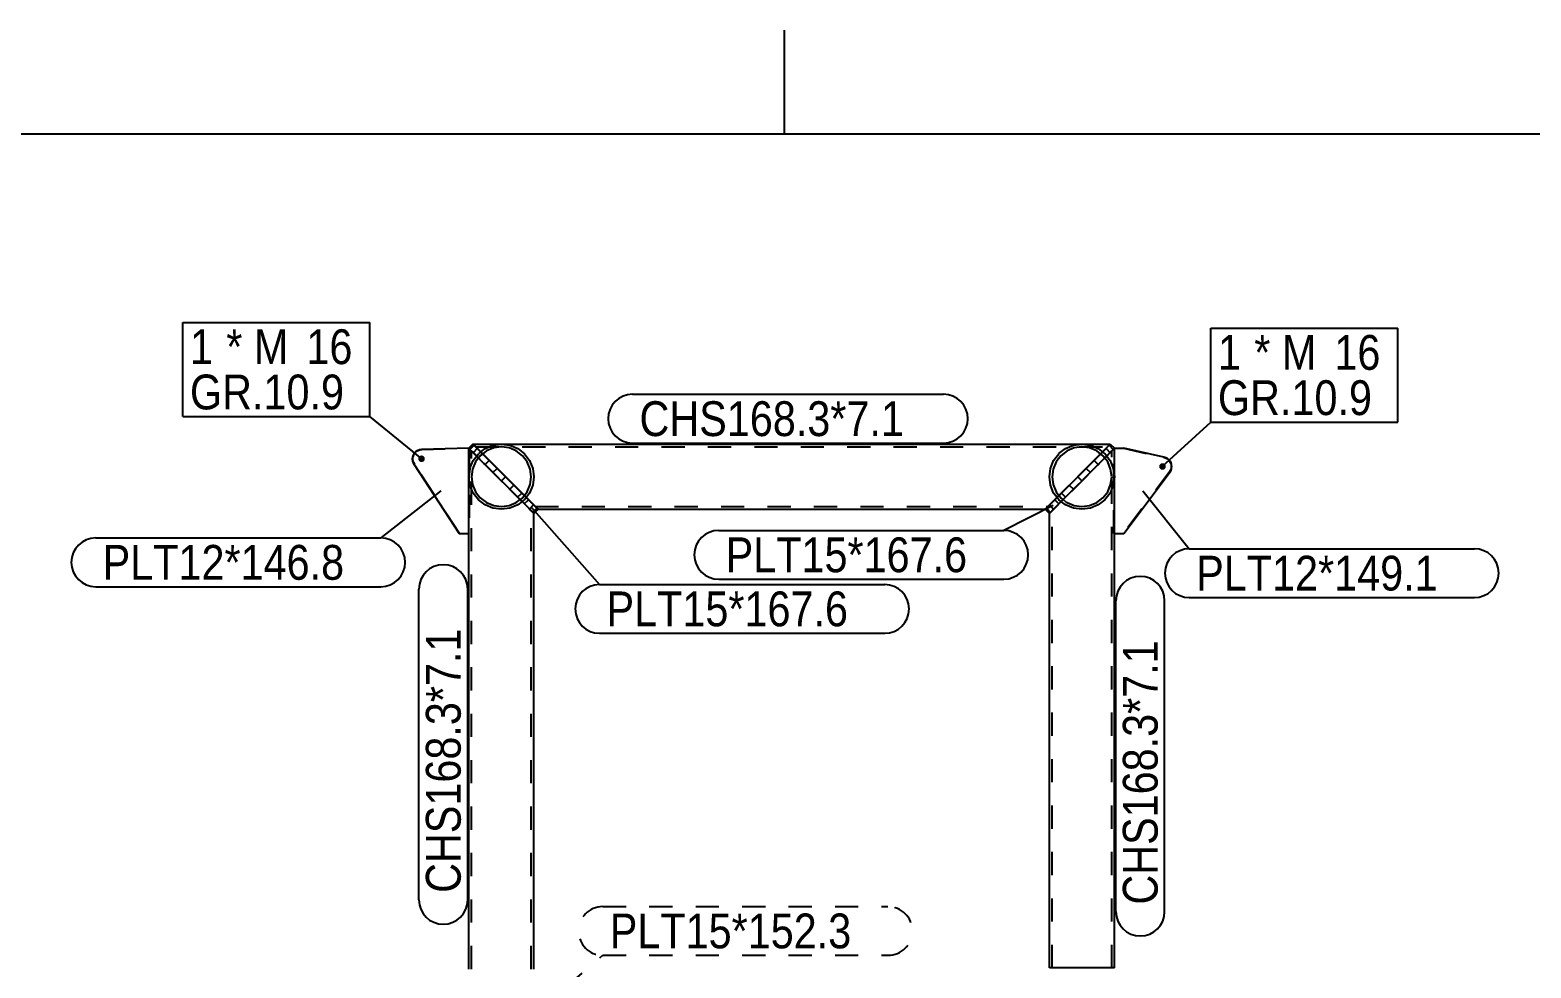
# Model space of a CAD drawing. Header units: millimetres. Extents: x 150000 to 150841, y 150000 to 150594.
# Drawn here: x 150151 to 150280.2, y 150502.7 to 150583.6 of the extents above; entities that cross this region are included whole.
import ezdxf

# ---------------------------------------------------------------- set-up
doc = ezdxf.new("R2010")
doc.units = ezdxf.units.MM
doc.linetypes.add('XKITLINE00', pattern=[0])
doc.linetypes.add('XKITLINE02', pattern=[4, 2, -2])
doc.styles.add('A', font='arial.ttf')
doc.styles.add('ARIAL', font='arial.ttf')

msp = doc.modelspace()

# ---------------------------------------------------------------- linework, layer by layer
at = {"color": 7, "linetype": 'XKITLINE00'}
for p, q in [((150215.93, 150583.55), (150215.93, 150574.58)), ((150822.96, 150574.58), (150017.92, 150574.58)), ((150017.94, 150574.61), (150822.94, 150574.61)), ((150164.14, 150558.36), (150180.24, 150558.36)), ((150164.14, 150550.26), (150164.14, 150558.36)), ((150180.24, 150550.26), (150180.24, 150558.36)), ((150252.68, 150557.87), (150268.78, 150557.87)), ((150252.68, 150549.77), (150252.68, 150557.87)), ((150268.78, 150549.77), (150268.78, 150557.87)), ((150202.86, 150552.16), (150229.64, 150552.16)), ((150164.14, 150550.26), (150180.24, 150550.26)), ((150184.71, 150546.6), (150180.24, 150550.26)), ((150248.49, 150545.94), (150252.68, 150549.77)), ((150252.68, 150549.77), (150268.78, 150549.77)), ((150202.86, 150547.96), (150229.64, 150547.96)), ((150186.35, 150543.84), (150181.18, 150539.78)), ((150246.81, 150543.84), (150250.81, 150538.85)), ((150194.15, 150542.41), (150200.02, 150535.77)), ((150239.08, 150542.57), (150234.84, 150540.43)), ((150156.62, 150539.78), (150181.18, 150539.78)), ((150210.28, 150540.43), (150234.84, 150540.43)), ((150250.81, 150538.85), (150275.37, 150538.85)), ((150200.02, 150535.77), (150224.58, 150535.77)), ((150210.28, 150536.23), (150234.84, 150536.23)), ((150156.62, 150535.58), (150181.18, 150535.58)), ((150184.46, 150508.6), (150184.46, 150535.38)), ((150188.66, 150508.6), (150188.66, 150535.38)), ((150244.49, 150507.59), (150244.49, 150534.37)), ((150248.69, 150507.59), (150248.69, 150534.37)), ((150250.81, 150534.65), (150275.37, 150534.65)), ((150200.02, 150531.57), (150224.58, 150531.57))]:
    msp.add_line(p, q, dxfattribs=at)
at = {"color": 2, "linetype": 'XKITLINE00'}
for p, q in [((150184.36, 150547.33), (150184.22, 150547.25)), ((150184.51, 150547.38), (150184.36, 150547.33)), ((150184.67, 150547.4), (150184.51, 150547.38)), ((150188.76, 150547.51), (150184.67, 150547.4)), ((150189.11, 150547.86), (150188.76, 150547.51)), ((150188.76, 150502.64), (150188.76, 150547.51)), ((150188.76, 150547.51), (150188.8, 150547.47)), ((150188.76, 150540.17), (150188.76, 150547.51)), ((150188.8, 150547.47), (150188.83, 150547.43)), ((150188.83, 150547.43), (150188.85, 150547.42)), ((150189.21, 150547.77), (150188.85, 150547.41)), ((150188.85, 150547.41), (150188.85, 150547.42)), ((150188.85, 150547.41), (150188.97, 150547.3)), ((150188.97, 150547.3), (150189.12, 150547.15)), ((150189.11, 150547.86), (150244.01, 150547.86)), ((150189.11, 150547.86), (150193.9, 150543.07)), ((150189.11, 150547.86), (150189.21, 150547.77)), ((150189.49, 150547.49), (150189.13, 150547.13)), ((150189.21, 150547.77), (150194.72, 150542.25)), ((150238.5, 150542.35), (150243.92, 150547.77)), ((150243.92, 150547.77), (150242.61, 150546.46)), ((150243.64, 150547.49), (150243.99, 150547.13)), ((150244.01, 150547.86), (150243.92, 150547.77)), ((150243.92, 150547.77), (150244.01, 150547.86)), ((150243.92, 150547.77), (150244.27, 150547.41)), ((150244.01, 150547.86), (150244.37, 150547.51)), ((150244.26, 150547.4), (150244.1, 150547.25)), ((150244.31, 150547.45), (150244.26, 150547.4)), ((150244.37, 150547.51), (150244.31, 150547.45)), ((150244.37, 150547.51), (150245.18, 150547.51)), ((150244.37, 150502.73), (150244.37, 150547.51)), ((150248.63, 150546.73), (150245.18, 150547.51)), ((150183.9, 150546.72), (150183.89, 150546.56)), ((150183.89, 150546.56), (150183.92, 150546.4)), ((150183.94, 150546.87), (150183.9, 150546.72)), ((150183.92, 150546.4), (150183.97, 150546.25)), ((150184.01, 150547.02), (150183.94, 150546.87)), ((150183.97, 150546.25), (150184.06, 150546.11)), ((150184.1, 150547.15), (150184.01, 150547.02)), ((150184.06, 150546.11), (150187.93, 150540.17)), ((150184.22, 150547.25), (150184.1, 150547.15)), ((150189.13, 150547.13), (150189.12, 150547.15)), ((150189.13, 150547.13), (150189.32, 150546.95)), ((150189.32, 150546.95), (150189.56, 150546.71)), ((150189.58, 150546.69), (150189.56, 150546.71)), ((150189.93, 150547.04), (150189.58, 150546.69)), ((150189.58, 150546.69), (150189.83, 150546.44)), ((150189.83, 150546.44), (150190.09, 150546.17)), ((150190.09, 150546.17), (150190.13, 150546.14)), ((150190.13, 150546.14), (150190.46, 150545.81)), ((150190.16, 150546.11), (150190.51, 150546.46)), ((150238.4, 150542.25), (150242.61, 150546.46)), ((150242.93, 150546.07), (150242.59, 150545.73)), ((150242.61, 150546.46), (150242.96, 150546.11)), ((150243.22, 150546.36), (150242.93, 150546.07)), ((150243.19, 150547.04), (150243.55, 150546.69)), ((150243.52, 150546.66), (150243.22, 150546.36)), ((150243.73, 150546.87), (150243.52, 150546.66)), ((150243.97, 150547.11), (150243.73, 150546.87)), ((150243.99, 150547.13), (150243.97, 150547.11)), ((150244.1, 150547.25), (150243.99, 150547.13)), ((150248.79, 150546.69), (150248.63, 150546.73)), ((150248.93, 150546.62), (150248.79, 150546.69)), ((150249.06, 150546.52), (150248.93, 150546.62)), ((150249.16, 150546.39), (150249.06, 150546.52)), ((150249.24, 150546.25), (150249.16, 150546.39)), ((150249.29, 150546.1), (150249.24, 150546.25)), ((150249.3, 150545.94), (150249.29, 150546.1)), ((150190.46, 150545.81), (150190.8, 150545.46)), ((150190.8, 150545.46), (150191.16, 150545.1)), ((150190.84, 150545.43), (150191.19, 150545.78)), ((150191.16, 150545.1), (150191.52, 150544.74)), ((150191.52, 150544.74), (150191.89, 150544.38)), ((150191.56, 150544.7), (150191.92, 150545.06)), ((150241.21, 150545.06), (150241.56, 150544.7)), ((150241.89, 150545.03), (150241.52, 150544.66)), ((150242.25, 150545.39), (150241.89, 150545.03)), ((150241.93, 150545.78), (150242.29, 150545.43)), ((150242.59, 150545.73), (150242.25, 150545.39)), ((150245.18, 150540.17), (150249.16, 150545.49)), ((150249.16, 150545.49), (150249.24, 150545.63)), ((150249.24, 150545.63), (150249.29, 150545.78)), ((150249.29, 150545.78), (150249.3, 150545.94)), ((150191.89, 150544.38), (150192.25, 150544.01)), ((150192.25, 150544.01), (150192.58, 150543.68)), ((150192.29, 150543.98), (150192.64, 150544.33)), ((150192.58, 150543.68), (150192.93, 150543.33)), ((150192.96, 150543.3), (150193.32, 150543.65)), ((150239.81, 150543.65), (150240.16, 150543.3)), ((150240.45, 150543.59), (150240.13, 150543.27)), ((150240.8, 150543.94), (150240.45, 150543.59)), ((150240.48, 150544.33), (150240.84, 150543.98)), ((150241.16, 150544.3), (150240.8, 150543.94)), ((150241.52, 150544.66), (150241.16, 150544.3)), ((150192.93, 150543.33), (150193.21, 150543.05)), ((150193.21, 150543.05), (150193.52, 150542.75)), ((150193.52, 150542.75), (150193.73, 150542.54)), ((150193.54, 150542.72), (150193.9, 150543.07)), ((150193.73, 150542.54), (150193.95, 150542.31)), ((150193.9, 150543.07), (150194.34, 150542.63)), ((150193.95, 150542.31), (150193.97, 150542.29)), ((150193.99, 150542.27), (150193.97, 150542.29)), ((150194.34, 150542.63), (150193.99, 150542.27)), ((150193.99, 150542.27), (150194.1, 150542.16)), ((150194.1, 150542.16), (150194.26, 150542.01)), ((150194.62, 150542.35), (150194.27, 150541.99)), ((150194.34, 150542.63), (150194.62, 150542.35)), ((150194.37, 150541.9), (150194.72, 150542.25)), ((150194.62, 150542.35), (150194.72, 150542.25)), ((150194.72, 150542.25), (150238.4, 150542.25)), ((150238.4, 150542.25), (150238.5, 150542.35)), ((150238.4, 150542.25), (150238.76, 150541.9)), ((150238.5, 150542.35), (150238.85, 150541.99)), ((150238.78, 150542.63), (150239.13, 150542.27)), ((150239.12, 150542.26), (150238.96, 150542.1)), ((150239.13, 150542.27), (150239.12, 150542.26)), ((150239.31, 150542.45), (150239.13, 150542.27)), ((150239.23, 150543.07), (150239.58, 150542.72)), ((150239.56, 150542.7), (150239.31, 150542.45)), ((150239.58, 150542.72), (150239.56, 150542.7)), ((150239.82, 150542.96), (150239.58, 150542.72)), ((150240.13, 150543.27), (150239.82, 150542.96)), ((150194.27, 150541.99), (150194.26, 150542.01)), ((150194.27, 150541.99), (150194.31, 150541.96)), ((150194.31, 150541.96), (150194.37, 150541.9)), ((150194.37, 150502.64), (150194.37, 150541.9)), ((150238.8, 150541.93), (150238.76, 150541.9)), ((150238.76, 150502.73), (150238.76, 150541.9)), ((150238.85, 150541.99), (150238.8, 150541.93)), ((150238.96, 150542.1), (150238.85, 150541.99)), ((150238.85, 150541.99), (150238.85, 150541.99)), ((150187.93, 150540.17), (150188.76, 150540.17)), ((150188.76, 150540.17), (150188.76, 150540.17)), ((150244.37, 150540.17), (150245.18, 150540.17)), ((150244.37, 150502.73), (150238.76, 150502.73))]:
    msp.add_line(p, q, dxfattribs=at)
at = {"color": 7, "linetype": 'XKITLINE02'}
for p, q in [((150184.26, 150547.25), (150184.4, 150547.33)), ((150184.4, 150547.33), (150184.55, 150547.38)), ((150184.51, 150547.38), (150184.55, 150547.38)), ((150184.55, 150547.38), (150184.71, 150547.4)), ((150184.71, 150547.4), (150184.67, 150547.4)), ((150184.71, 150547.4), (150188.8, 150547.51)), ((150188.76, 150547.51), (150188.8, 150547.47)), ((150188.8, 150547.51), (150188.76, 150547.51)), ((150188.8, 150547.51), (150188.8, 150540.17)), ((150188.8, 150547.47), (150188.85, 150547.41)), ((150188.83, 150547.43), (150188.97, 150547.3)), ((150188.85, 150547.42), (150188.83, 150547.43)), ((150188.85, 150547.41), (150189.21, 150547.77)), ((150188.85, 150547.41), (150194.37, 150541.9)), ((150188.97, 150547.3), (150189.12, 150547.15)), ((150189.35, 150547.62), (150189.11, 150547.86)), ((150189.49, 150547.49), (150189.13, 150547.13)), ((150189.35, 150547.62), (150243.78, 150547.62)), ((150189.35, 150547.62), (150194.34, 150542.63)), ((150189.35, 150547.62), (150194.62, 150542.35)), ((150189.35, 150547.62), (150194.62, 150542.35)), ((150189.79, 150547.2), (150190.16, 150547.49)), ((150190.28, 150547.28), (150189.96, 150547.04)), ((150190.16, 150547.49), (150190.84, 150547.77)), ((150190.9, 150547.54), (150190.28, 150547.28)), ((150190.84, 150547.77), (150191.56, 150547.86)), ((150191.56, 150547.62), (150190.9, 150547.54)), ((150191.56, 150547.86), (150192.29, 150547.77)), ((150192.23, 150547.54), (150191.56, 150547.62)), ((150192.85, 150547.28), (150192.23, 150547.54)), ((150192.29, 150547.77), (150192.97, 150547.49)), ((150193.38, 150546.87), (150192.85, 150547.28)), ((150192.97, 150547.49), (150193.55, 150547.04)), ((150243.78, 150547.62), (150238.4, 150542.25)), ((150243.78, 150547.62), (150238.5, 150542.35)), ((150238.85, 150541.99), (150244.27, 150547.41)), ((150244.29, 150547.43), (150239.17, 150542.31)), ((150239.59, 150547.05), (150240.16, 150547.49)), ((150240.28, 150547.28), (150239.75, 150546.87)), ((150240.16, 150547.49), (150240.84, 150547.77)), ((150240.9, 150547.54), (150240.28, 150547.28)), ((150240.84, 150547.77), (150241.56, 150547.86)), ((150241.56, 150547.62), (150240.9, 150547.54)), ((150243.64, 150547.49), (150241.21, 150545.06)), ((150241.56, 150547.86), (150242.29, 150547.77)), ((150242.23, 150547.54), (150241.56, 150547.62)), ((150242.85, 150547.28), (150242.23, 150547.54)), ((150242.29, 150547.77), (150242.96, 150547.49)), ((150243.38, 150546.87), (150242.85, 150547.28)), ((150242.96, 150547.49), (150243.55, 150547.04)), ((150243.64, 150547.49), (150243.99, 150547.13)), ((150244.01, 150547.86), (150243.78, 150547.62)), ((150243.92, 150547.77), (150244.27, 150547.41)), ((150244.26, 150547.4), (150244.1, 150547.25)), ((150244.31, 150547.45), (150244.26, 150547.4)), ((150244.27, 150547.41), (150244.37, 150547.51)), ((150244.37, 150547.51), (150244.31, 150547.45)), ((150244.37, 150547.51), (150244.32, 150547.51)), ((150244.32, 150540.17), (150244.32, 150547.51)), ((150244.35, 150547.51), (150244.37, 150547.51)), ((150244.35, 150547.51), (150244.35, 150540.17)), ((150245.15, 150547.51), (150248.6, 150546.73)), ((150183.93, 150546.56), (150183.94, 150546.72)), ((150183.96, 150546.4), (150183.93, 150546.56)), ((150183.94, 150546.72), (150183.98, 150546.87)), ((150184.01, 150546.25), (150183.96, 150546.4)), ((150184.01, 150546.25), (150183.97, 150546.25)), ((150183.98, 150546.87), (150184.05, 150547.02)), ((150184.1, 150546.11), (150184.01, 150546.25)), ((150184.05, 150547.02), (150184.14, 150547.15)), ((150184.1, 150546.11), (150184.06, 150546.11)), ((150187.97, 150540.17), (150184.1, 150546.11)), ((150184.14, 150547.15), (150184.26, 150547.25)), ((150188.85, 150545.78), (150189.13, 150546.46)), ((150189, 150502.64), (150189, 150547.27)), ((150189.34, 150546.34), (150189.08, 150545.72)), ((150191.64, 150544.63), (150189.1, 150547.17)), ((150189.1, 150547.17), (150189.32, 150546.95)), ((150189.13, 150546.46), (150189.58, 150547.04)), ((150189.32, 150546.95), (150189.56, 150546.71)), ((150189.75, 150546.87), (150189.34, 150546.34)), ((150189.42, 150546.83), (150189.58, 150546.66)), ((150189.56, 150546.71), (150189.83, 150546.44)), ((150189.57, 150546.67), (150189.68, 150546.79)), ((150189.79, 150547.2), (150189.58, 150547.04)), ((150189.58, 150546.69), (150189.93, 150547.04)), ((150189.96, 150547.04), (150189.75, 150546.87)), ((150189.79, 150547.2), (150189.96, 150547.04)), ((150189.95, 150547.05), (150189.83, 150546.93)), ((150189.83, 150546.44), (150190.13, 150546.14)), ((150190.22, 150546.05), (150190.09, 150546.17)), ((150190.13, 150546.14), (150191.16, 150545.1)), ((150190.16, 150546.11), (150190.51, 150546.46)), ((150193.79, 150546.34), (150193.38, 150546.87)), ((150193.55, 150547.04), (150193.99, 150546.46)), ((150194.04, 150545.72), (150193.79, 150546.34)), ((150193.99, 150546.46), (150194.27, 150545.78)), ((150244.1, 150547.25), (150238.85, 150541.99)), ((150238.85, 150545.78), (150239.13, 150546.46)), ((150239.34, 150546.34), (150239.08, 150545.72)), ((150239.13, 150546.46), (150239.58, 150547.04)), ((150243.19, 150547.04), (150239.23, 150543.07)), ((150239.75, 150546.87), (150239.34, 150546.34)), ((150239.58, 150547.04), (150239.59, 150547.05)), ((150242.93, 150546.07), (150242.59, 150545.73)), ((150242.61, 150546.46), (150242.96, 150546.11)), ((150243.22, 150546.36), (150242.9, 150546.04)), ((150243.16, 150547.04), (150243.33, 150547.2)), ((150243.18, 150547.05), (150243.16, 150547.04)), ((150243.18, 150547.05), (150243.3, 150546.93)), ((150243.19, 150547.04), (150243.55, 150546.69)), ((150243.52, 150546.66), (150243.22, 150546.36)), ((150243.54, 150546.66), (150243.38, 150546.87)), ((150243.44, 150546.79), (150243.56, 150546.67)), ((150243.73, 150546.87), (150243.52, 150546.66)), ((150243.54, 150546.66), (150243.71, 150546.83)), ((150243.79, 150546.34), (150243.54, 150546.66)), ((150243.71, 150546.83), (150243.55, 150547.04)), ((150243.71, 150546.83), (150243.99, 150546.46)), ((150243.97, 150547.11), (150243.73, 150546.87)), ((150244.04, 150545.72), (150243.79, 150546.34)), ((150243.97, 150547.11), (150243.99, 150547.13)), ((150243.99, 150547.13), (150243.97, 150547.11)), ((150243.99, 150546.46), (150244.27, 150545.78)), ((150244.13, 150502.73), (150244.13, 150547.27)), ((150248.63, 150546.73), (150248.6, 150546.73)), ((150248.6, 150546.73), (150248.75, 150546.69)), ((150248.75, 150546.69), (150248.79, 150546.69)), ((150248.75, 150546.69), (150248.89, 150546.62)), ((150248.89, 150546.62), (150249.02, 150546.52)), ((150249.02, 150546.52), (150249.12, 150546.39)), ((150249.12, 150546.39), (150249.2, 150546.25)), ((150249.2, 150546.25), (150249.25, 150546.1)), ((150249.25, 150546.1), (150249.26, 150545.94)), ((150188.85, 150545.78), (150188.76, 150545.06)), ((150188.85, 150544.33), (150188.76, 150545.06)), ((150188.8, 150544.72), (150188.8, 150545.4)), ((150189.08, 150545.72), (150188.99, 150545.06)), ((150188.99, 150545.06), (150189.08, 150544.39)), ((150190.46, 150545.81), (150190.8, 150545.46)), ((150190.8, 150545.46), (150191.16, 150545.1)), ((150190.84, 150545.43), (150191.19, 150545.78)), ((150191.16, 150545.1), (150191.52, 150544.74)), ((150191.49, 150544.78), (150193.95, 150542.31)), ((150191.52, 150544.74), (150191.89, 150544.38)), ((150191.56, 150544.7), (150191.92, 150545.06)), ((150193.9, 150543.07), (150191.92, 150545.06)), ((150194.13, 150545.06), (150194.04, 150545.72)), ((150194.04, 150544.39), (150194.13, 150545.06)), ((150194.27, 150545.78), (150194.37, 150545.06)), ((150194.37, 150545.06), (150194.27, 150544.33)), ((150238.76, 150545.06), (150238.85, 150545.78)), ((150238.85, 150544.33), (150238.76, 150545.06)), ((150239.08, 150545.72), (150238.99, 150545.06)), ((150238.99, 150545.06), (150239.08, 150544.39)), ((150241.21, 150545.06), (150241.56, 150544.7)), ((150241.89, 150545.03), (150241.52, 150544.66)), ((150242.25, 150545.39), (150241.89, 150545.03)), ((150241.93, 150545.78), (150242.29, 150545.43)), ((150242.59, 150545.73), (150242.25, 150545.39)), ((150244.13, 150545.06), (150244.04, 150545.72)), ((150244.04, 150544.39), (150244.13, 150545.06)), ((150244.27, 150545.78), (150244.37, 150545.06)), ((150244.37, 150545.06), (150244.27, 150544.33)), ((150244.33, 150544.74), (150244.33, 150545.37)), ((150249.12, 150545.49), (150245.15, 150540.17)), ((150249.2, 150545.63), (150249.12, 150545.49)), ((150249.16, 150545.49), (150249.12, 150545.49)), ((150249.25, 150545.78), (150249.2, 150545.63)), ((150249.24, 150545.63), (150249.2, 150545.63)), ((150249.26, 150545.94), (150249.25, 150545.78)), ((150189.13, 150543.65), (150188.85, 150544.33)), ((150189.08, 150544.39), (150189.34, 150543.77)), ((150189.58, 150543.07), (150189.13, 150543.65)), ((150189.34, 150543.77), (150189.75, 150543.24)), ((150191.89, 150544.38), (150192.25, 150544.01)), ((150192.25, 150544.01), (150192.58, 150543.68)), ((150192.29, 150543.98), (150192.64, 150544.33)), ((150192.58, 150543.68), (150192.93, 150543.33)), ((150192.96, 150543.3), (150193.32, 150543.65)), ((150193.38, 150543.24), (150193.79, 150543.77)), ((150193.53, 150543.44), (150193.7, 150543.27)), ((150193.99, 150543.65), (150193.55, 150543.07)), ((150193.79, 150543.77), (150194.04, 150544.39)), ((150194.27, 150544.33), (150193.99, 150543.65)), ((150239.13, 150543.65), (150238.85, 150544.33)), ((150239.08, 150544.39), (150239.34, 150543.77)), ((150239.43, 150543.27), (150239.13, 150543.65)), ((150239.34, 150543.77), (150239.59, 150543.44)), ((150239.59, 150543.44), (150239.43, 150543.27)), ((150240.45, 150543.59), (150239.56, 150542.7)), ((150239.75, 150543.24), (150239.59, 150543.44)), ((150239.81, 150543.65), (150240.16, 150543.3)), ((150240.8, 150543.94), (150240.45, 150543.59)), ((150240.48, 150544.33), (150240.84, 150543.98)), ((150241.16, 150544.3), (150240.8, 150543.94)), ((150241.52, 150544.66), (150241.16, 150544.3)), ((150243.38, 150543.24), (150243.79, 150543.77)), ((150243.99, 150543.65), (150243.55, 150543.07)), ((150243.79, 150543.77), (150244.04, 150544.39)), ((150244.27, 150544.33), (150243.99, 150543.65)), ((150190.16, 150542.63), (150189.58, 150543.07)), ((150189.75, 150543.24), (150190.28, 150542.83)), ((150190.84, 150542.35), (150190.16, 150542.63)), ((150190.28, 150542.83), (150190.9, 150542.58)), ((150191.56, 150542.25), (150190.84, 150542.35)), ((150190.9, 150542.58), (150190.91, 150542.57)), ((150190.91, 150542.57), (150191.56, 150542.49)), ((150191.56, 150542.49), (150192.23, 150542.58)), ((150192.29, 150542.35), (150191.56, 150542.25)), ((150192.23, 150542.58), (150192.85, 150542.83)), ((150192.97, 150542.63), (150192.29, 150542.35)), ((150192.85, 150542.83), (150193.18, 150543.09)), ((150192.93, 150543.33), (150193.21, 150543.05)), ((150193.35, 150542.92), (150192.97, 150542.63)), ((150193.38, 150543.24), (150193.18, 150543.09)), ((150193.18, 150543.09), (150193.35, 150542.92)), ((150193.21, 150543.05), (150193.52, 150542.75)), ((150193.35, 150542.92), (150193.55, 150543.07)), ((150193.52, 150542.75), (150193.73, 150542.54)), ((150193.54, 150542.72), (150193.9, 150543.07)), ((150193.6, 150542.66), (150194.29, 150541.97)), ((150193.95, 150542.31), (150193.73, 150542.54)), ((150193.95, 150542.31), (150194.1, 150542.16)), ((150193.97, 150542.29), (150193.95, 150542.31)), ((150193.99, 150542.27), (150194.34, 150542.63)), ((150194.1, 150542.16), (150194.25, 150542.01)), ((150194.13, 150502.64), (150194.13, 150542.13)), ((150194.27, 150541.99), (150194.62, 150542.35)), ((150194.48, 150542.49), (150238.64, 150542.49)), ((150238.5, 150542.35), (150238.85, 150541.99)), ((150238.78, 150542.63), (150239.13, 150542.27)), ((150239.12, 150542.26), (150238.96, 150542.1)), ((150239, 150502.73), (150239, 150542.13)), ((150239.13, 150542.27), (150239.12, 150542.26)), ((150239.13, 150542.27), (150239.12, 150542.26)), ((150239.31, 150542.45), (150239.13, 150542.27)), ((150239.23, 150543.07), (150239.58, 150542.72)), ((150239.56, 150542.7), (150239.31, 150542.45)), ((150239.58, 150543.07), (150239.43, 150543.27)), ((150239.58, 150542.72), (150239.56, 150542.7)), ((150240.16, 150542.63), (150239.58, 150543.07)), ((150239.82, 150542.96), (150239.58, 150542.72)), ((150239.95, 150543.09), (150239.75, 150543.24)), ((150239.95, 150543.09), (150239.78, 150542.92)), ((150240.13, 150543.27), (150239.82, 150542.96)), ((150239.95, 150543.09), (150240.22, 150542.88)), ((150240.16, 150543.3), (150240.13, 150543.27)), ((150240.84, 150542.35), (150240.16, 150542.63)), ((150240.22, 150542.88), (150240.28, 150542.83)), ((150240.28, 150542.83), (150240.9, 150542.58)), ((150241.56, 150542.25), (150240.84, 150542.35)), ((150240.9, 150542.58), (150240.91, 150542.57)), ((150240.91, 150542.57), (150241.56, 150542.49)), ((150241.56, 150542.49), (150242.23, 150542.58)), ((150242.29, 150542.35), (150241.56, 150542.25)), ((150242.23, 150542.58), (150242.85, 150542.83)), ((150242.96, 150542.63), (150242.29, 150542.35)), ((150242.85, 150542.83), (150243.38, 150543.24)), ((150243.55, 150543.07), (150242.96, 150542.63)), ((150194.26, 150542.01), (150194.25, 150542.01)), ((150194.26, 150542.01), (150194.31, 150541.96)), ((150194.31, 150541.96), (150194.37, 150541.9)), ((150238.8, 150541.93), (150238.76, 150541.9)), ((150238.85, 150541.99), (150238.8, 150541.93)), ((150238.85, 150541.99), (150238.83, 150541.97)), ((150238.96, 150542.1), (150238.85, 150541.99)), ((150238.85, 150541.99), (150238.85, 150541.99)), ((150188.76, 150540.17), (150188.8, 150540.17)), ((150244.37, 150540.17), (150244.32, 150540.17)), ((150244.35, 150540.17), (150244.37, 150540.17)), ((150200.3, 150508.02), (150224.86, 150508.02)), ((150193.99, 150498.35), (150200.3, 150503.82)), ((150200.3, 150503.82), (150224.86, 150503.82))]:
    msp.add_line(p, q, dxfattribs=at)
at = {"color": 3, "linetype": 'XKITLINE00'}
for p, q in [((150184.73, 150546.6), (150184.69, 150546.6)), ((150248.51, 150545.94), (150248.47, 150545.94))]:
    msp.add_line(p, q, dxfattribs=at)
at = {"color": 7, "linetype": 'XKITLINE00'}
for centre, start, end in [((150202.86, 150550.06), 90, 270), ((150229.64, 150550.06), 270, 90), ((150156.62, 150537.68), 90, 270), ((150181.18, 150537.68), 270, 90), ((150210.28, 150538.33), 90, 270), ((150234.84, 150538.33), 270, 90), ((150250.81, 150536.75), 90, 270), ((150275.37, 150536.75), 270, 90), ((150186.56, 150535.38), 0, 180), ((150200.02, 150533.67), 90, 270), ((150224.58, 150533.67), 270, 90), ((150246.59, 150534.37), 0, 180), ((150186.56, 150508.6), 180, 0), ((150246.59, 150507.59), 180, 0)]:
    msp.add_arc(centre, 2.1, start, end, dxfattribs=at)
at = {"color": 7, "linetype": 'XKITLINE02'}
for centre, start, end in [((150200.3, 150505.92), 90, 270), ((150224.86, 150505.92), 270, 90)]:
    msp.add_arc(centre, 2.1, start, end, dxfattribs=at)
at = {"color": 3, "linetype": 'Continuous'}
for points in [[(150184.97, 150546.59), (150184.41, 150546.63), (150184.4, 150546.62)], [(150184.97, 150546.59), (150184.4, 150546.62), (150184.4, 150546.6)], [(150184.97, 150546.59), (150184.4, 150546.6), (150184.4, 150546.59)], [(150184.97, 150546.59), (150184.4, 150546.59), (150184.41, 150546.58)], [(150184.97, 150546.59), (150184.42, 150546.69), (150184.41, 150546.67)], [(150184.97, 150546.59), (150184.41, 150546.67), (150184.41, 150546.66)], [(150184.97, 150546.59), (150184.41, 150546.66), (150184.41, 150546.65)], [(150184.97, 150546.59), (150184.41, 150546.65), (150184.41, 150546.63)], [(150184.97, 150546.59), (150184.41, 150546.58), (150184.41, 150546.56)], [(150184.97, 150546.59), (150184.41, 150546.56), (150184.41, 150546.55)], [(150184.97, 150546.59), (150184.41, 150546.55), (150184.41, 150546.53)], [(150184.97, 150546.59), (150184.41, 150546.53), (150184.42, 150546.52)], [(150184.97, 150546.59), (150184.43, 150546.71), (150184.42, 150546.7)], [(150184.97, 150546.59), (150184.42, 150546.7), (150184.42, 150546.69)], [(150184.97, 150546.59), (150184.42, 150546.52), (150184.42, 150546.51)], [(150184.97, 150546.59), (150184.42, 150546.51), (150184.43, 150546.5)], [(150184.97, 150546.59), (150184.44, 150546.74), (150184.43, 150546.72)], [(150184.97, 150546.59), (150184.43, 150546.72), (150184.43, 150546.71)], [(150184.97, 150546.59), (150184.43, 150546.5), (150184.43, 150546.48)], [(150184.97, 150546.59), (150184.43, 150546.48), (150184.44, 150546.47)], [(150184.97, 150546.59), (150184.45, 150546.76), (150184.44, 150546.75)], [(150184.97, 150546.59), (150184.44, 150546.75), (150184.44, 150546.74)], [(150184.97, 150546.59), (150184.44, 150546.47), (150184.44, 150546.46)], [(150184.97, 150546.59), (150184.44, 150546.46), (150184.45, 150546.45)], [(150184.97, 150546.59), (150184.46, 150546.77), (150184.45, 150546.76)], [(150184.97, 150546.59), (150184.45, 150546.45), (150184.46, 150546.43)], [(150184.97, 150546.59), (150184.47, 150546.78), (150184.46, 150546.77)], [(150184.97, 150546.59), (150184.46, 150546.43), (150184.47, 150546.42)], [(150184.97, 150546.59), (150184.48, 150546.79), (150184.47, 150546.78)], [(150184.97, 150546.59), (150184.47, 150546.42), (150184.48, 150546.41)], [(150184.97, 150546.59), (150184.49, 150546.8), (150184.48, 150546.79)], [(150184.97, 150546.59), (150184.48, 150546.41), (150184.49, 150546.4)], [(150184.97, 150546.59), (150184.5, 150546.81), (150184.49, 150546.8)], [(150184.97, 150546.59), (150184.49, 150546.4), (150184.5, 150546.39)], [(150184.97, 150546.59), (150184.51, 150546.82), (150184.5, 150546.81)], [(150184.97, 150546.59), (150184.5, 150546.39), (150184.51, 150546.38)], [(150184.97, 150546.59), (150184.52, 150546.83), (150184.51, 150546.82)], [(150184.97, 150546.59), (150184.51, 150546.38), (150184.52, 150546.38)], [(150184.97, 150546.59), (150184.53, 150546.84), (150184.52, 150546.83)], [(150184.97, 150546.59), (150184.52, 150546.38), (150184.53, 150546.37)], [(150184.97, 150546.59), (150184.54, 150546.85), (150184.53, 150546.84)], [(150184.97, 150546.59), (150184.53, 150546.37), (150184.54, 150546.36)], [(150184.97, 150546.59), (150184.55, 150546.85), (150184.54, 150546.85)], [(150184.97, 150546.59), (150184.54, 150546.36), (150184.55, 150546.35)], [(150184.97, 150546.59), (150184.57, 150546.86), (150184.55, 150546.85)], [(150184.97, 150546.59), (150184.55, 150546.35), (150184.57, 150546.35)], [(150184.97, 150546.59), (150184.58, 150546.87), (150184.57, 150546.86)], [(150184.97, 150546.59), (150184.57, 150546.35), (150184.58, 150546.34)], [(150184.97, 150546.59), (150184.59, 150546.87), (150184.58, 150546.87)], [(150184.97, 150546.59), (150184.58, 150546.34), (150184.59, 150546.34)], [(150184.97, 150546.59), (150184.6, 150546.87), (150184.59, 150546.87)], [(150184.97, 150546.59), (150184.59, 150546.34), (150184.6, 150546.33)], [(150184.97, 150546.59), (150184.62, 150546.88), (150184.6, 150546.87)], [(150184.97, 150546.59), (150184.6, 150546.33), (150184.62, 150546.33)], [(150184.97, 150546.59), (150184.63, 150546.88), (150184.62, 150546.88)], [(150184.97, 150546.59), (150184.62, 150546.33), (150184.63, 150546.33)], [(150184.97, 150546.59), (150184.64, 150546.88), (150184.63, 150546.88)], [(150184.97, 150546.59), (150184.63, 150546.33), (150184.64, 150546.32)], [(150184.97, 150546.59), (150184.66, 150546.89), (150184.64, 150546.88)], [(150184.97, 150546.59), (150184.64, 150546.32), (150184.66, 150546.32)], [(150184.97, 150546.59), (150184.67, 150546.89), (150184.66, 150546.89)], [(150184.97, 150546.59), (150184.66, 150546.32), (150184.67, 150546.32)], [(150184.97, 150546.59), (150184.69, 150546.89), (150184.67, 150546.89)], [(150184.97, 150546.59), (150184.67, 150546.32), (150184.69, 150546.32)], [(150184.97, 150546.59), (150184.7, 150546.89), (150184.69, 150546.89)], [(150184.97, 150546.59), (150184.69, 150546.32), (150184.7, 150546.32)], [(150184.97, 150546.59), (150184.71, 150546.89), (150184.7, 150546.89)], [(150184.97, 150546.59), (150184.7, 150546.32), (150184.71, 150546.32)], [(150184.97, 150546.59), (150184.73, 150546.88), (150184.71, 150546.89)], [(150184.97, 150546.59), (150184.71, 150546.32), (150184.73, 150546.32)], [(150184.97, 150546.59), (150184.74, 150546.88), (150184.73, 150546.88)], [(150184.97, 150546.59), (150184.73, 150546.32), (150184.74, 150546.33)], [(150184.97, 150546.59), (150184.75, 150546.88), (150184.74, 150546.88)], [(150184.97, 150546.59), (150184.74, 150546.33), (150184.75, 150546.33)], [(150184.97, 150546.59), (150184.77, 150546.87), (150184.75, 150546.88)], [(150184.97, 150546.59), (150184.75, 150546.33), (150184.77, 150546.33)], [(150184.97, 150546.59), (150184.78, 150546.87), (150184.77, 150546.87)], [(150184.97, 150546.59), (150184.77, 150546.33), (150184.78, 150546.34)], [(150184.97, 150546.59), (150184.79, 150546.87), (150184.78, 150546.87)], [(150184.97, 150546.59), (150184.78, 150546.34), (150184.79, 150546.34)], [(150184.97, 150546.59), (150184.81, 150546.86), (150184.79, 150546.87)], [(150184.97, 150546.59), (150184.79, 150546.34), (150184.81, 150546.35)], [(150184.97, 150546.59), (150184.82, 150546.85), (150184.81, 150546.86)], [(150184.97, 150546.59), (150184.81, 150546.35), (150184.82, 150546.35)], [(150184.97, 150546.59), (150184.83, 150546.85), (150184.82, 150546.85)], [(150184.97, 150546.59), (150184.82, 150546.35), (150184.83, 150546.36)], [(150184.97, 150546.59), (150184.84, 150546.84), (150184.83, 150546.85)], [(150184.97, 150546.59), (150184.83, 150546.36), (150184.84, 150546.37)], [(150184.97, 150546.59), (150184.85, 150546.83), (150184.84, 150546.84)], [(150184.97, 150546.59), (150184.84, 150546.37), (150184.85, 150546.38)], [(150184.97, 150546.59), (150184.86, 150546.82), (150184.85, 150546.83)], [(150184.97, 150546.59), (150184.85, 150546.38), (150184.86, 150546.38)], [(150184.97, 150546.59), (150184.88, 150546.81), (150184.86, 150546.82)], [(150184.97, 150546.59), (150184.86, 150546.38), (150184.88, 150546.39)], [(150184.97, 150546.59), (150184.89, 150546.8), (150184.88, 150546.81)], [(150184.97, 150546.59), (150184.88, 150546.39), (150184.89, 150546.4)], [(150184.97, 150546.59), (150184.89, 150546.79), (150184.89, 150546.8)], [(150184.97, 150546.59), (150184.9, 150546.78), (150184.89, 150546.79)], [(150184.97, 150546.59), (150184.89, 150546.4), (150184.89, 150546.41)], [(150184.97, 150546.59), (150184.89, 150546.41), (150184.9, 150546.42)], [(150184.97, 150546.59), (150184.91, 150546.77), (150184.9, 150546.78)], [(150184.97, 150546.59), (150184.9, 150546.42), (150184.91, 150546.43)], [(150184.97, 150546.59), (150184.92, 150546.76), (150184.91, 150546.77)], [(150184.97, 150546.59), (150184.91, 150546.43), (150184.92, 150546.45)], [(150184.97, 150546.59), (150184.93, 150546.75), (150184.92, 150546.76)], [(150184.97, 150546.59), (150184.92, 150546.45), (150184.93, 150546.46)], [(150184.97, 150546.59), (150184.93, 150546.74), (150184.93, 150546.75)], [(150184.97, 150546.59), (150184.94, 150546.72), (150184.93, 150546.74)], [(150184.97, 150546.59), (150184.93, 150546.46), (150184.93, 150546.47)], [(150184.97, 150546.59), (150184.93, 150546.47), (150184.94, 150546.48)], [(150184.97, 150546.59), (150184.95, 150546.71), (150184.94, 150546.72)], [(150184.97, 150546.59), (150184.94, 150546.48), (150184.95, 150546.5)], [(150184.97, 150546.59), (150184.95, 150546.7), (150184.95, 150546.71)], [(150184.97, 150546.59), (150184.96, 150546.69), (150184.95, 150546.7)], [(150184.97, 150546.59), (150184.95, 150546.5), (150184.95, 150546.51)], [(150184.97, 150546.59), (150184.95, 150546.51), (150184.96, 150546.52)], [(150184.97, 150546.59), (150184.96, 150546.67), (150184.96, 150546.69)], [(150184.97, 150546.59), (150184.96, 150546.66), (150184.96, 150546.67)], [(150184.97, 150546.59), (150184.96, 150546.65), (150184.96, 150546.66)], [(150184.97, 150546.59), (150184.97, 150546.63), (150184.96, 150546.65)], [(150184.97, 150546.59), (150184.96, 150546.52), (150184.96, 150546.53)], [(150184.97, 150546.59), (150184.96, 150546.53), (150184.96, 150546.55)], [(150184.97, 150546.59), (150184.96, 150546.55), (150184.96, 150546.56)], [(150184.97, 150546.59), (150184.96, 150546.56), (150184.97, 150546.58)], [(150184.97, 150546.59), (150184.97, 150546.62), (150184.97, 150546.63)], [(150184.97, 150546.59), (150184.97, 150546.6), (150184.97, 150546.62)], [(150248.22, 150545.95), (150248.57, 150546.21), (150248.56, 150546.22)], [(150248.22, 150545.95), (150248.56, 150546.22), (150248.55, 150546.22)], [(150248.22, 150545.95), (150248.55, 150546.22), (150248.53, 150546.22)], [(150248.22, 150545.95), (150248.53, 150546.22), (150248.52, 150546.22)], [(150248.22, 150545.95), (150248.52, 150546.22), (150248.51, 150546.22)], [(150248.22, 150545.95), (150248.51, 150546.22), (150248.49, 150546.22)], [(150248.22, 150545.95), (150248.49, 150546.22), (150248.48, 150546.22)], [(150248.22, 150545.95), (150248.48, 150546.22), (150248.46, 150546.22)], [(150248.22, 150545.95), (150248.46, 150546.22), (150248.45, 150546.22)], [(150248.22, 150545.95), (150248.45, 150546.22), (150248.44, 150546.21)], [(150248.22, 150545.95), (150248.61, 150546.2), (150248.6, 150546.21)], [(150248.22, 150545.95), (150248.6, 150546.21), (150248.59, 150546.21)], [(150248.22, 150545.95), (150248.59, 150546.21), (150248.57, 150546.21)], [(150248.22, 150545.95), (150248.44, 150546.21), (150248.42, 150546.21)], [(150248.22, 150545.95), (150248.42, 150546.21), (150248.41, 150546.21)], [(150248.22, 150545.95), (150248.41, 150546.21), (150248.4, 150546.2)], [(150248.22, 150545.95), (150248.64, 150546.19), (150248.63, 150546.2)], [(150248.22, 150545.95), (150248.63, 150546.2), (150248.61, 150546.2)], [(150248.22, 150545.95), (150248.4, 150546.2), (150248.38, 150546.2)], [(150248.22, 150545.95), (150248.38, 150546.2), (150248.37, 150546.19)], [(150248.22, 150545.95), (150248.65, 150546.18), (150248.64, 150546.19)], [(150248.22, 150545.95), (150248.37, 150546.19), (150248.36, 150546.18)], [(150248.22, 150545.95), (150248.66, 150546.17), (150248.65, 150546.18)], [(150248.22, 150545.95), (150248.36, 150546.18), (150248.35, 150546.17)], [(150248.22, 150545.95), (150248.68, 150546.16), (150248.67, 150546.17)], [(150248.22, 150545.95), (150248.67, 150546.17), (150248.66, 150546.17)], [(150248.22, 150545.95), (150248.35, 150546.17), (150248.34, 150546.17)], [(150248.22, 150545.95), (150248.34, 150546.17), (150248.33, 150546.16)], [(150248.22, 150545.95), (150248.69, 150546.15), (150248.68, 150546.16)], [(150248.22, 150545.95), (150248.33, 150546.16), (150248.32, 150546.15)], [(150248.22, 150545.95), (150248.7, 150546.14), (150248.69, 150546.15)], [(150248.22, 150545.95), (150248.32, 150546.15), (150248.31, 150546.14)], [(150248.22, 150545.95), (150248.71, 150546.13), (150248.7, 150546.14)], [(150248.22, 150545.95), (150248.31, 150546.14), (150248.3, 150546.13)], [(150248.22, 150545.95), (150248.72, 150546.12), (150248.71, 150546.13)], [(150248.22, 150545.95), (150248.3, 150546.13), (150248.29, 150546.12)], [(150248.22, 150545.95), (150248.73, 150546.11), (150248.72, 150546.12)], [(150248.22, 150545.95), (150248.29, 150546.12), (150248.28, 150546.11)], [(150248.22, 150545.95), (150248.74, 150546.1), (150248.73, 150546.11)], [(150248.22, 150545.95), (150248.28, 150546.11), (150248.27, 150546.1)], [(150248.22, 150545.95), (150248.75, 150546.08), (150248.74, 150546.1)], [(150248.22, 150545.95), (150248.27, 150546.1), (150248.26, 150546.08)], [(150248.22, 150545.95), (150248.75, 150546.07), (150248.75, 150546.08)], [(150248.22, 150545.95), (150248.26, 150546.08), (150248.26, 150546.07)], [(150248.22, 150545.95), (150248.76, 150546.06), (150248.75, 150546.07)], [(150248.22, 150545.95), (150248.26, 150546.07), (150248.25, 150546.06)], [(150248.22, 150545.95), (150248.77, 150546.05), (150248.76, 150546.06)], [(150248.22, 150545.95), (150248.25, 150546.06), (150248.24, 150546.05)], [(150248.22, 150545.95), (150248.77, 150546.03), (150248.77, 150546.05)], [(150248.22, 150545.95), (150248.24, 150546.05), (150248.24, 150546.03)], [(150248.22, 150545.95), (150248.78, 150546.02), (150248.77, 150546.03)], [(150248.22, 150545.95), (150248.24, 150546.03), (150248.24, 150546.02)], [(150248.22, 150545.95), (150248.78, 150546.01), (150248.78, 150546.02)], [(150248.22, 150545.95), (150248.24, 150546.02), (150248.23, 150546.01)], [(150248.22, 150545.95), (150248.78, 150545.99), (150248.78, 150546.01)], [(150248.22, 150545.95), (150248.23, 150546.01), (150248.23, 150545.99)], [(150248.22, 150545.95), (150248.78, 150545.98), (150248.78, 150545.99)], [(150248.22, 150545.95), (150248.23, 150545.99), (150248.23, 150545.98)], [(150248.22, 150545.95), (150248.79, 150545.97), (150248.78, 150545.98)], [(150248.22, 150545.95), (150248.23, 150545.98), (150248.22, 150545.97)], [(150248.22, 150545.95), (150248.79, 150545.95), (150248.79, 150545.97)], [(150248.22, 150545.95), (150248.22, 150545.94), (150248.22, 150545.93)], [(150248.22, 150545.95), (150248.22, 150545.93), (150248.22, 150545.91)], [(150248.22, 150545.95), (150248.22, 150545.91), (150248.23, 150545.9)], [(150248.22, 150545.95), (150248.23, 150545.9), (150248.23, 150545.88)], [(150248.22, 150545.95), (150248.23, 150545.88), (150248.23, 150545.87)], [(150248.22, 150545.95), (150248.23, 150545.87), (150248.24, 150545.86)], [(150248.22, 150545.95), (150248.24, 150545.86), (150248.24, 150545.84)], [(150248.22, 150545.95), (150248.24, 150545.84), (150248.24, 150545.83)], [(150248.22, 150545.95), (150248.24, 150545.83), (150248.25, 150545.82)], [(150248.22, 150545.95), (150248.25, 150545.82), (150248.26, 150545.81)], [(150248.22, 150545.95), (150248.26, 150545.81), (150248.26, 150545.79)], [(150248.22, 150545.95), (150248.26, 150545.79), (150248.27, 150545.78)], [(150248.22, 150545.95), (150248.27, 150545.78), (150248.28, 150545.77)], [(150248.22, 150545.95), (150248.28, 150545.77), (150248.29, 150545.76)], [(150248.22, 150545.95), (150248.29, 150545.76), (150248.3, 150545.75)], [(150248.22, 150545.95), (150248.3, 150545.75), (150248.31, 150545.74)], [(150248.22, 150545.95), (150248.31, 150545.74), (150248.32, 150545.73)], [(150248.22, 150545.95), (150248.32, 150545.73), (150248.33, 150545.72)], [(150248.22, 150545.95), (150248.33, 150545.72), (150248.34, 150545.71)], [(150248.22, 150545.95), (150248.34, 150545.71), (150248.35, 150545.7)], [(150248.22, 150545.95), (150248.35, 150545.7), (150248.36, 150545.7)], [(150248.22, 150545.95), (150248.36, 150545.7), (150248.37, 150545.69)], [(150248.22, 150545.95), (150248.37, 150545.69), (150248.38, 150545.68)], [(150248.22, 150545.95), (150248.38, 150545.68), (150248.4, 150545.68)], [(150248.22, 150545.95), (150248.4, 150545.68), (150248.41, 150545.67)], [(150248.22, 150545.95), (150248.41, 150545.67), (150248.42, 150545.67)], [(150248.22, 150545.95), (150248.42, 150545.67), (150248.44, 150545.66)], [(150248.22, 150545.95), (150248.44, 150545.66), (150248.45, 150545.66)], [(150248.22, 150545.95), (150248.45, 150545.66), (150248.46, 150545.66)], [(150248.22, 150545.95), (150248.46, 150545.66), (150248.48, 150545.66)], [(150248.22, 150545.95), (150248.48, 150545.66), (150248.49, 150545.66)], [(150248.22, 150545.95), (150248.49, 150545.66), (150248.51, 150545.66)], [(150248.22, 150545.95), (150248.51, 150545.66), (150248.52, 150545.66)], [(150248.22, 150545.95), (150248.52, 150545.66), (150248.53, 150545.66)], [(150248.22, 150545.95), (150248.53, 150545.66), (150248.55, 150545.66)], [(150248.22, 150545.95), (150248.55, 150545.66), (150248.56, 150545.66)], [(150248.22, 150545.95), (150248.56, 150545.66), (150248.57, 150545.66)], [(150248.22, 150545.95), (150248.57, 150545.66), (150248.59, 150545.67)], [(150248.22, 150545.95), (150248.59, 150545.67), (150248.6, 150545.67)], [(150248.22, 150545.95), (150248.6, 150545.67), (150248.61, 150545.68)], [(150248.22, 150545.95), (150248.61, 150545.68), (150248.63, 150545.68)], [(150248.22, 150545.95), (150248.63, 150545.68), (150248.64, 150545.69)], [(150248.22, 150545.95), (150248.64, 150545.69), (150248.65, 150545.7)], [(150248.22, 150545.95), (150248.65, 150545.7), (150248.66, 150545.7)], [(150248.22, 150545.95), (150248.66, 150545.7), (150248.67, 150545.71)], [(150248.22, 150545.95), (150248.67, 150545.71), (150248.68, 150545.72)], [(150248.22, 150545.95), (150248.68, 150545.72), (150248.69, 150545.73)], [(150248.22, 150545.95), (150248.69, 150545.73), (150248.7, 150545.74)], [(150248.22, 150545.95), (150248.7, 150545.74), (150248.71, 150545.75)], [(150248.22, 150545.95), (150248.71, 150545.75), (150248.72, 150545.76)], [(150248.22, 150545.95), (150248.72, 150545.76), (150248.73, 150545.77)], [(150248.22, 150545.95), (150248.73, 150545.77), (150248.74, 150545.78)], [(150248.22, 150545.95), (150248.74, 150545.78), (150248.75, 150545.79)], [(150248.22, 150545.95), (150248.75, 150545.79), (150248.75, 150545.81)], [(150248.22, 150545.95), (150248.75, 150545.81), (150248.76, 150545.82)], [(150248.22, 150545.95), (150248.76, 150545.82), (150248.77, 150545.83)], [(150248.22, 150545.95), (150248.77, 150545.83), (150248.77, 150545.84)], [(150248.22, 150545.95), (150248.77, 150545.84), (150248.78, 150545.86)], [(150248.22, 150545.95), (150248.78, 150545.86), (150248.78, 150545.87)], [(150248.22, 150545.95), (150248.78, 150545.87), (150248.78, 150545.88)], [(150248.22, 150545.95), (150248.78, 150545.88), (150248.78, 150545.9)], [(150248.22, 150545.95), (150248.78, 150545.9), (150248.79, 150545.91)], [(150248.22, 150545.95), (150248.79, 150545.91), (150248.79, 150545.93)], [(150248.22, 150545.95), (150248.79, 150545.93), (150248.79, 150545.94)], [(150248.22, 150545.95), (150248.79, 150545.94), (150248.79, 150545.95)]]:
    msp.add_solid(points, dxfattribs=at)

# ---------------------------------------------------------------- texts
at = {"color": 3, "width": 0.85}
for s, style, p in [('1', 'ARIAL', (150164.74, 150554.76)), ('* M', 'ARIAL', (150167.87, 150554.76)), ('16', 'A', (150174.77, 150554.76)), ('1', 'ARIAL', (150253.28, 150554.27)), ('* M', 'ARIAL', (150256.41, 150554.27)), ('16', 'A', (150263.31, 150554.27)), ('GR.10.9', 'ARIAL', (150164.74, 150550.86)), ('GR.10.9', 'ARIAL', (150253.28, 150550.37)), ('CHS168.3*7.1', 'ARIAL', (150203.46, 150548.56)), ('PLT15*167.6', 'ARIAL', (150210.88, 150536.83)), ('PLT12*146.8', 'ARIAL', (150157.22, 150536.18)), ('PLT12*149.1', 'ARIAL', (150251.41, 150535.25)), ('PLT15*167.6', 'ARIAL', (150200.62, 150532.17)), ('PLT15*152.3', 'ARIAL', (150200.9, 150504.42))]:
    msp.add_text(s, height=3, dxfattribs=dict(at, style=style)).set_placement(p)
at = {"color": 3, "style": 'ARIAL', "width": 0.85}
for p in [(150188.06, 150509.2), (150248.09, 150508.19)]:
    msp.add_text('CHS168.3*7.1', height=3, rotation=90.0002, dxfattribs=at).set_placement(p)

doc.saveas('drawing.dxf')
